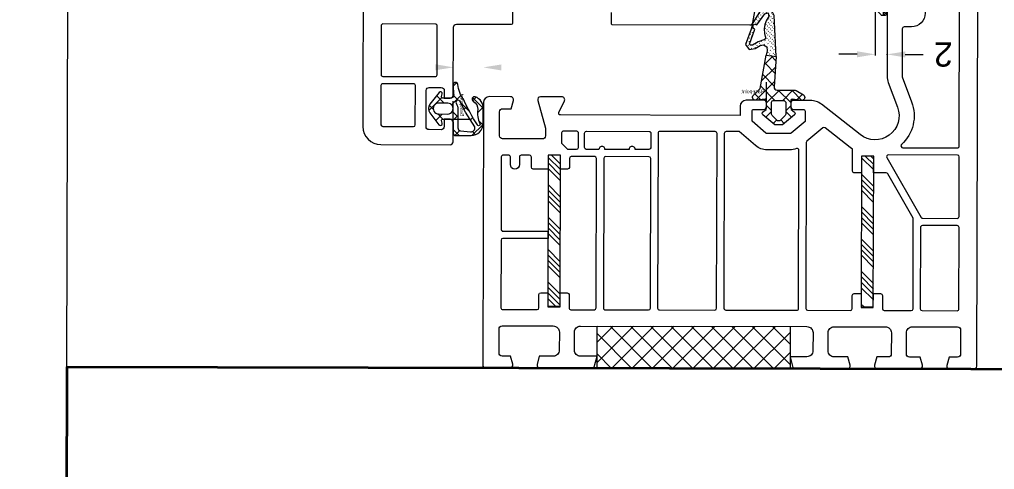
# Model space of a CAD drawing. Header units: millimetres. Extents: x 2258 to 5600, y 711 to 2563.
# Drawn here: x 4285.96 to 4292.21, y 2384.99 to 2387.88 of the extents above; entities that cross this region are included whole.
import ezdxf

# ---------------------------------------------------------------- set-up
doc = ezdxf.new("R2010")
doc.units = ezdxf.units.MM
for name, color, linetype, lineweight in [('FP_A_DOOR_WIN', 140, 'Continuous', 18), ('PQI-A-IN-ELEV-PTRN', 249, 'Continuous', 0), ('PQI-A-WALL', 30, 'Continuous', 50), ('PQI-A-WIN', 140, 'Continuous', 13)]:
    doc.layers.add(name, color=color, linetype=linetype, lineweight=lineweight)
doc.styles.get("Standard").update_dxf_attribs({"font": 'arial.ttf'})
doc.dimstyles.new('ISO-25', dxfattribs={"dimtxt": 2.5, "dimasz": 2.5, "dimexe": 1.25, "dimexo": 0.625, "dimtad": 1, "dimtxsty": 'Standard', "dimcen": 2.5, "dimadec": 0, "dimazin": 0, "dimtfac": 1, "dimtmove": 0, "dimatfit": 3, "dimfxl": 1, "dimarcsym": 0})
doc.dimstyles.new('SCHUECO', dxfattribs={"dimtxt": 4, "dimasz": 3, "dimexe": 0.18, "dimexo": 0.0625, "dimgap": 2, "dimtad": 0, "dimdec": 0, "dimzin": 0, "dimdsep": 46, "dimtxsty": 'Standard', "dimcen": 0.09, "dimadec": 0, "dimazin": 0, "dimtfac": 1, "dimtdec": 0, "dimtofl": 0, "dimtmove": 0, "dimatfit": 3, "dimfxl": 1, "dimtolj": 1, "dimtzin": 0, "dimarcsym": 0})

# ---------------------------------------------------------------- blocks, each defined once
blk = doc.blocks.new('*X56')
at = {"color": 0}
for p, q in [((10.30352451880753, 18.73912722821214), (10.76437846124361, 19.19998117064821)), ((11.45845213388517, 17.19998117064824), (13.45845213388514, 19.19998117064821)), ((12.35647813388513, 17.19998117064824), (14.3564781338851, 19.19998117064821)), ((13.2545041338852, 17.19998117064824), (15.25450413388518, 19.19998117064821)), ((14.15253213388516, 17.19998117064824), (16.15253213388513, 19.19998117064821)), ((16.84660580652664, 17.19998117064821), (18.84660580652661, 19.19998117064818)), ((17.74463180652659, 17.19998117064821), (19.74463180652657, 19.19998117064818)), ((18.64265780652667, 17.19998117064821), (20.64265780652664, 19.19998117064818)), ((19.54068580652662, 17.19998117064821), (21.5406858065266, 19.19998117064818)), ((22.23475947916816, 17.19998117064824), (24.23475947916813, 19.19998117064821)), ((23.13278547916812, 17.19998117064824), (25.13278547916809, 19.19998117064821)), ((24.03081147916819, 17.19998117064824), (26.03081147916816, 19.19998117064821)), ((24.92883947916815, 17.19998117064824), (26.92883947916812, 19.19998117064821)), ((27.62291315180963, 17.19998117064824), (29.6229131518096, 19.19998117064824)), ((28.52093915180957, 17.19998117064824), (30.52093915180956, 19.19998117064824)), ((29.41896515180967, 17.19998117064824), (31.41896515180963, 19.19998117064824)), ((30.31699315180961, 17.19998117064824), (32.31699315180958, 19.19998117064824)), ((33.01106682445115, 17.19998117064824), (35.01106682445112, 19.19998117064821)), ((33.90909282445111, 17.19998117064824), (35.30352356513325, 18.59441191133038)), ((34.80711882445118, 17.19998117064824), (35.30352356513322, 17.69638591133028))]:
    blk.add_line(p, q, dxfattribs=at)
blk = doc.blocks.new('*X57')
at = {"color": 0}
for p, q in [((10.30352451880756, 69.92659028198557), (11.57693448095653, 71.20000024413456)), ((10.47496048095652, 69.20000024413457), (12.4749604809565, 71.20000024413456)), ((11.3729864809566, 69.20000024413457), (13.37298648095657, 71.20000024413456)), ((12.27101448095655, 69.20000024413457), (14.27101448095652, 71.20000024413456)), ((14.96508815359803, 69.20000024413456), (16.96508815359806, 71.20000024413459)), ((15.86311415359799, 69.20000024413456), (17.86311415359799, 71.20000024413456)), ((16.76114015359806, 69.20000024413456), (18.76114015359809, 71.20000024413459)), ((17.65916815359801, 69.20000024413456), (19.65916815359804, 71.20000024413459)), ((20.35324182623956, 69.20000024413457), (22.35324182623953, 71.20000024413456)), ((21.25126782623951, 69.20000024413457), (23.25126782623948, 71.20000024413456)), ((22.14929382623959, 69.20000024413457), (24.14929382623956, 71.20000024413456)), ((23.04732182623953, 69.20000024413457), (25.04732182623951, 71.20000024413456)), ((25.74139549888105, 69.20000024413456), (27.74139549888105, 71.20000024413459)), ((26.63942149888101, 69.20000024413456), (28.63942149888098, 71.20000024413456)), ((27.53744749888108, 69.20000024413456), (29.53744749888108, 71.20000024413459)), ((28.43547549888103, 69.20000024413456), (30.43547549888103, 71.20000024413459)), ((31.12954917152254, 69.20000024413457), (33.12954917152252, 71.20000024413456)), ((32.0275751715225, 69.20000024413457), (34.02757517152247, 71.20000024413456)), ((32.92560117152258, 69.20000024413457), (34.92560117152255, 71.20000024413456)), ((33.82362917152253, 69.20000024413457), (35.30352356513325, 70.67989463774529))]:
    blk.add_line(p, q, dxfattribs=at)
blk = doc.blocks.new('*X58')
at = {"color": 0}
for p, q in [((0.0005383051320713, 57.24967107694791), (5.750851450590445, 62.99998422240628)), ((0.0005383051320713, 60.61726712234884), (2.383255405189508, 62.99998422240625)), ((7.000546003182531, 56.98377885943518), (0.9843406402114354, 62.99998422240628)), ((7.000546003182531, 60.3513749048361), (4.351936685612361, 62.99998422240625)), ((0.0005383051320713, 53.88207503154697), (7.000546003182535, 60.88208272959744)), ((7.000546003182535, 53.61618281403425), (0.0005383051320642, 60.61619051208471)), ((0.0005383051320642, 50.51447898614604), (7.000546003182535, 57.51448668419651)), ((7.000546003182527, 50.2485867686333), (0.0005383051320642, 57.24859446668379)), ((0.0005383051320678, 47.14688294074512), (7.000546003182535, 54.14689063879557)), ((7.000546003182531, 46.88099072323239), (0.0005383051320678, 53.88099842128285)), ((0.0005383051320713, 43.77928689534417), (7.000546003182538, 50.77929459339465)), ((7.000546003182531, 43.51339467783145), (0.0005383051320642, 50.51340237588192)), ((0.0005383051320713, 40.41169084994325), (7.000546003182531, 47.41169854799371)), ((7.000546003182531, 40.14579863243053), (0.0005383051320607, 47.14580633048097)), ((0.0005383051320678, 37.04409480454231), (7.000546003182535, 44.04410250259277)), ((7.000546003182531, 36.77820258702958), (0.0005383051320642, 43.77821028508004)), ((0.0005383051320713, 33.67649875914138), (7.000546003182535, 40.67650645719186)), ((7.000546003182532, 33.41060654162865), (0.0005383051320642, 40.41061423967912)), ((0.6916198137976703, 30.99998422240605), (7.000546003182535, 37.30891041179093)), ((6.043572277004196, 30.99998422240605), (0.0005383051320642, 37.04301819427819)), ((2.675976231603264, 30.99998422240605), (0.0005383051320642, 33.67542214887726)), ((4.059215859198601, 30.99998422240605), (7.000546003182535, 33.94131436638999))]:
    blk.add_line(p, q, dxfattribs=at)
blk = doc.blocks.new('BASEPOINT')
for p, q in [((0.0001424139276124947, -6.579969547004794e-08), (0.0001424139276124947, 2.998156919277449)), ((-7.890404418731123e-08, 0.0005381883725030789), (2.956911949821283, 0.0005381883725030789))]:
    blk.add_line(p, q)
blk.add_text('Basepoint', height=0.6).set_placement((0.4501424139276011, 1.169999934200292))
blk = doc.blocks.new('PRJ_INSERT_105_59361299829', base_point=(370.0591615602781, 296.904111493457))
h = blk.add_hatch()
h.set_pattern_fill('ACAD_ISO07W100', color=256, scale=0.1, angle=45, style=0)
h.set_pattern_definition([(45.00000000000001, (96.33290821566521, -202.4814861769743), (0.3535533905932738, -0.3535533905932737), [0.05, -0.3])])
h.paths.add_polyline_path([(370.2626288746902, 307.2572055504933), (370.3826278046902, 306.9672046304934), (371.4626296346902, 306.5772052504933), (372.4226287246902, 306.0372043304934), (372.7726271946902, 306.0272021904933), (372.9026282646902, 306.2272067704934), (372.0326293346902, 308.7072025004933), (372.2526267346902, 308.8172031104933), (372.3726294846903, 309.1872058604933), (372.2526267346902, 309.3972049404933), (372.0326293346902, 309.5072055504933), (371.7226279546902, 309.4172092104934), (370.4026282646902, 311.2372012804934), (369.8526290246903, 311.4372058604934), (369.7226279546902, 310.8272052504934), (370.1226294846903, 310.1872058604934), (370.3826278046902, 309.4872012804933), (370.4926284146902, 308.7372012804933), (370.4526275046902, 307.9872012804933)], flags=16)
h.paths.add_polyline_path([(370.5926268946902, 306.0872073804933), (370.0526297946902, 305.7572055504933), (369.9726279546902, 305.1272006704933), (370.1626265846902, 304.3872028004934), (368.4726279546902, 304.1872058604933), (368.8226264346902, 310.9472079904934), (369.1726287246902, 311.6572070804933), (370.6226294846903, 312.8972049404934), (370.8026297946902, 312.9672046304934), (371.0326293346902, 312.8872028004933), (371.1226294846903, 312.6472049404934), (370.9926284146902, 312.2372012804934), (371.1126273446902, 311.7972064704933), (372.3826278046902, 309.7572055504933), (372.6426299446903, 308.6872058604933), (373.5926268946902, 306.1372028004934), (372.9926284146902, 305.3472018904934), (372.0026267346902, 305.4772067704934), (371.1226294846903, 305.9672046304934)])
h = blk.add_hatch()
h.set_pattern_fill('ANSI37', color=256, scale=0.5, style=0)
h.set_pattern_definition([(45.00000000000001, (96.33290821566521, -202.4814861769743), (1.122532015133644, -1.122532015133644), []), (315, (96.33290821566521, -202.4814861769743), (-1.122532015133644, -1.122532015133644), [])])
edge = h.paths.add_edge_path()
edge.add_arc((364.2139190631738, 297.402952210202), 0.4999999999999765, 120.8947328406612, 276.9882955879087)
edge.add_line((364.2747523546797, 296.9066666969694), (365.8291620202781, 297.0972018904934))
edge.add_line((365.8291620202781, 297.0972018904934), (366.0591615602781, 296.9372058604933))
edge.add_line((366.0591615602781, 296.9372058604933), (366.0591615602781, 295.5872073804933))
edge.add_line((366.0591615602781, 295.5872073804933), (365.9691614102782, 295.3772044804933))
edge.add_line((365.9691614102782, 295.3772044804933), (365.3991617102781, 294.9572025004933))
edge.add_line((365.3991617102781, 294.9572025004933), (365.3091615602781, 294.7272067704934))
edge.add_line((365.3091615602781, 294.7272067704934), (365.3691610302782, 294.5572047904934))
edge.add_line((365.3691610302782, 294.5572047904934), (365.4191621702781, 294.5072055504933))
edge.add_line((365.4191621702781, 294.5072055504933), (367.4191621702781, 292.8372073804933))
edge.add_line((367.4191621702781, 292.8372073804933), (368.6991609502782, 292.8372073804933))
edge.add_line((368.6991609502782, 292.8372073804933), (370.6991609502782, 294.5072055504933))
edge.add_line((370.6991609502782, 294.5072055504933), (370.8091615602781, 294.7272067704934))
edge.add_line((370.8091615602781, 294.7272067704934), (370.7191614102782, 294.9572025004933))
edge.add_line((370.7191614102782, 294.9572025004933), (370.1491617102781, 295.3772044804933))
edge.add_line((370.1491617102781, 295.3772044804933), (370.0591615602781, 295.5872073804933))
edge.add_line((370.0591615602781, 295.5872073804933), (370.0591615602781, 296.9372058604933))
edge.add_line((370.0591615602781, 296.9372058604933), (370.2891611002781, 297.0972018904934))
edge.add_line((370.2891611002781, 297.0972018904934), (371.8341112121234, 296.9078259892771))
edge.add_arc((371.894944577482, 297.404111493457), 0.5000000000000268, 263.0116958858569, 406.2845243053848)
edge.add_line((372.2404834077912, 297.7655017489269), (371.1091608002781, 298.8472018904934))
edge.add_line((371.1091608002781, 298.8472018904934), (370.1626265846902, 304.3872028004934))
edge.add_line((370.1626265846902, 304.3872028004934), (368.4726279546902, 304.1872058604933))
edge.add_line((368.4726279546902, 304.1872058604933), (368.8197329087203, 299.1406875398265))
edge.add_arc((368.3216274998939, 299.0972018904934), 0.4999999999999836, 270, 364.9893918508951, ccw=False)
edge.add_line((368.3216274998939, 298.5972018904934), (365.3291620202781, 298.5972018904934))
edge.add_line((365.3291620202781, 298.5972018904934), (365.1691621702781, 298.5572086004934))
edge.add_line((365.1691621702781, 298.5572086004934), (363.957187878871, 297.8320082659878))
h.paths.add_polyline_path([(369.2591623202782, 296.5972018904934), (369.1491617102781, 296.8372073804933), (368.9591630902781, 296.8972049404933), (367.1591600302781, 296.8972049404933), (366.8591608002781, 296.5972018904934), (366.8591608002781, 294.6072040204933), (366.9691614102782, 294.3772044804933), (367.8691629302782, 293.4972034104933), (368.2491601902781, 293.4972034104933), (369.1491617102781, 294.3772044804933), (369.2591623202782, 294.6072040204933)], flags=16)
for points in [[(370.5926268946902, 306.0872073804933), (370.0526297946902, 305.7572055504933), (369.9726279546902, 305.1272006704933), (370.1626265846902, 304.3872028004934), (368.4726279546902, 304.1872058604933), (368.8226264346902, 310.9472079904934), (369.1726287246902, 311.6572070804933), (370.6226294846903, 312.8972049404934), (370.8026297946902, 312.9672046304934), (371.0326293346902, 312.8872028004933), (371.1226294846903, 312.6472049404934), (370.9926284146902, 312.2372012804934), (371.1126273446902, 311.7972064704933), (372.3826278046902, 309.7572055504933), (372.6426299446903, 308.6872058604933), (373.5926268946902, 306.1372028004934), (372.9926284146902, 305.3472018904934), (372.0026267346902, 305.4772067704934), (371.1226294846903, 305.9672046304934)], [(370.2626288746902, 307.2572055504933), (370.3826278046902, 306.9672046304934), (371.4626296346902, 306.5772052504933), (372.4226287246902, 306.0372043304934), (372.7726271946902, 306.0272021904933), (372.9026282646902, 306.2272067704934), (372.0326293346902, 308.7072025004933), (372.2526267346902, 308.8172031104933), (372.3726294846903, 309.1872058604933), (372.2526267346902, 309.3972049404933), (372.0326293346902, 309.5072055504933), (371.7226279546902, 309.4172092104934), (370.4026282646902, 311.2372012804934), (369.8526290246903, 311.4372058604934), (369.7226279546902, 310.8272052504934), (370.1226294846903, 310.1872058604934), (370.3826278046902, 309.4872012804933), (370.4926284146902, 308.7372012804933), (370.4526275046902, 307.9872012804933)], [(369.2591623202782, 296.5972018904934), (369.1491617102781, 296.8372073804933), (368.9591630902781, 296.8972049404933), (367.1591600302781, 296.8972049404933), (366.8591608002781, 296.5972018904934), (366.8591608002781, 294.6072040204933), (366.9691614102782, 294.3772044804933), (367.8691629302782, 293.4972034104933), (368.2491601902781, 293.4972034104933), (369.1491617102781, 294.3772044804933), (369.2591623202782, 294.6072040204933)]]:
    blk.add_lwpolyline(points, close=True)
blk.add_lwpolyline([(363.957187878871, 297.8320082659878, 0.8104602076721642), (364.2747523546797, 296.9066666969694), (365.8291620202781, 297.0972018904934), (366.0591615602781, 296.9372058604933), (366.0591615602781, 295.5872073804933), (365.9691614102782, 295.3772044804933), (365.3991617102781, 294.9572025004933), (365.3091615602781, 294.7272067704934), (365.3691610302782, 294.5572047904934), (365.4191621702781, 294.5072055504933), (367.4191621702781, 292.8372073804933), (368.6991609502782, 292.8372073804933), (370.6991609502782, 294.5072055504933), (370.8091615602781, 294.7272067704934), (370.7191614102782, 294.9572025004933), (370.1491617102781, 295.3772044804933), (370.0591615602781, 295.5872073804933), (370.0591615602781, 296.9372058604933), (370.2891611002781, 297.0972018904934), (371.8341112121234, 296.9078259892771, 0.7217059250208615), (372.2404834077912, 297.7655017489269), (371.1091608002781, 298.8472018904934), (370.1626265846902, 304.3872028004934), (368.4726279546902, 304.1872058604933), (368.8197329087203, 299.1406875398265, -0.4399552836846325), (368.3216274998939, 298.5972018904934), (365.3291620202781, 298.5972018904934), (365.1691621702781, 298.5572086004934)], format="xyb", close=True)
blk.add_blockref('BASEPOINT', (370.0591615602781, 296.904111493457))
blk = doc.blocks.new('244234EZ')
h = blk.add_hatch()
h.set_pattern_fill('NETZ', color=256, angle=45, style=0)
h.set_pattern_definition([(45, (0.01020141601271446, -1.498066991095954), (-0.7071067811865475, 0.7071067811865476), []), (135, (0.01020141601271446, -1.498066991095954), (-0.7071067811865476, -0.7071067811865475), [])])
h.paths.add_polyline_path([(4.008078502913222, 0.7015572627653923, -0.04835307895780901), (4.303823118820566, 3.532424224166834, 0.3319211071679742), (3.845955810543963, 4.662804514641349, 0.1614346972429617), (2.779686889645509, 5.001498133415765), (-0.6049478013112477, 5.001498133415764, 0.8315432364911673), (-0.8560341563469525, 3.648078988526671), (0.43162628173537, 3.153275400871819, -1.190626430510797), (0.5034884964394981, 2.88506940612011), (-0.4655004301875263, 2.625441762988365, 0.1296938749465605), (-0.5983473197203235, 2.549425338780542), (-1.20320037842088, 1.95383349108178, -0.6014879446624487), (-2.236571083833349, 1.864532395719669, 0.254498919795523), (-2.488499425651867, 2.001640413975412), (-3.957449179689695, 2.001624018348985, 0.1989094666118807), (-4.169577865607145, 1.913756052723637), (-4.994269180354968, 1.089064737975818, 0.1989123673796596), (-5.082137145999006, 0.8769327036198491), (-5.082137145999006, 0.7015447420383105)])
h.paths.add_polyline_path([(-0.1904933190871827, 1.719282615234464, -0.9176289392039193), (-0.19180589099426, 1.958971851091358), (1.570990037036942, 2.431272729874328, 0.7332383087249621), (1.612600442385188, 3.38408464420482), (-0.3194380188017371, 4.087288767571037, -1), (-0.2680883789091605, 4.378243357414789), (2.713463470503889, 4.377261227260397, -0.1340649279655961), (2.967535276667598, 4.307800217017941), (3.436031043195062, 4.031149930478546, -0.3557455022548623), (3.622162780758802, 3.527220637077858), (3.116654357907226, 2.175391108269227, -0.3353238355422854), (2.094986877438471, 1.535178095573969)], flags=16)
h = blk.add_hatch()
h.set_pattern_fill('NETZ', color=256, scale=2, angle=45, style=0)
h.set_pattern_definition([(45, (0.01020141601271446, -1.498066991095954), (-1.414213562373095, 1.414213562373095), []), (135, (0.01020141601271446, -1.498066991095954), (-1.414213562373095, -1.414213562373095), [])])
h.paths.add_polyline_path([(-5.082137145999006, 0.7015447420383105), (-5.082137145999004, 0.3112281275693158, 0.414213562373093), (-4.782330741885235, 0.01142172345554715), (-4.522599543124663, 0.01142172345554759), (-4.093796888527556, 0.2589747010733834, -0.1656801520669596), (-3.90396698270975, 0.296506003881801), (-3.740147452957411, 0.2745578532527244, -0.3757213696858283), (-3.479984788897567, -0.02278536033250367), (-3.479984788897565, -1.479957190332012, -0.2775501483931132), (-3.586238477402083, -1.65662532294509), (-4.07801553195808, -1.917579487461596, 0.5282092505925277), (-4.132923528191617, -2.410109730864405), (-2.393213548663183, -3.887433140998303, 0.3639584187452207), (-1.107596206292547, -3.887404740529248), (0.6502478399991928, -2.41239478329808, 0.5319777725554488), (0.5980307430605157, -1.917579487461598), (0.1062536885045181, -1.656625322945092, -0.2775501483931129), (-2.498001805406602e-16, -1.479957190332014), (-2.220446049250313e-16, 2.220446049250313e-16, -0.4537526242641983), (0.3398076201840398, 0.2973471933200025), (0.6100213742227064, 0.2611720864721001), (1.042437829558313, 0.01149901148442223), (3.710274358402263, 0.01134541035774284, 0.4227629273518383), (4.010165112804111, 0.3200571767091462, -0.006466251622778426), (4.008078502913222, 0.7015572627653923)])
h.paths.add_polyline_path([(-0.6398458862333795, -0.1163721789262142), (-0.6398458862333791, -2.328241489778694, -0.2217106168363308), (-0.7470235825400097, -2.558066551942032), (-1.418484304433663, -3.121419399609839, -0.3639357920318566), (-2.061189157707833, -3.121419399423907), (-2.732619361801749, -2.558092156067455, -0.2217106168363313), (-2.839797058108379, -2.328267093904119), (-2.839797058108379, -0.1161427283123513, -0.4142135610069876), (-2.539780287082981, 0.1838740413137141), (-0.9400615657120271, 0.1838740413137134, -0.4144359924756376)], flags=16)
blk.add_line((4.008078502913222, 0.7015572627653923), (-5.082137145999006, 0.7015447420383105))
for points in [[(0.5980307430605163, -1.917579487461598), (0.106253688504518, -1.656625322945092, -0.2775501483931128), (-2.532696274926138e-16, -1.479957190332014), (-2.237793284010081e-16, 0, -0.4537526242641983), (0.3398076201840396, 0.2973471933200025), (0.6100213742227064, 0.2611720864720999), (1.042437829558313, 0.01149901148442201), (3.710274358402264, 0.01134541035774284, 0.4227629273518251), (4.010165112804111, 0.320057176709134, -0.05483647592727152), (4.303823118820558, 3.532424224166802, 0.3319211071679828), (3.845955810543964, 4.662804514641348, 0.1614346972429613), (2.779686889645514, 5.001498133415765), (-0.6049490356474414, 5.001498133415764, 0.8315411525140167), (-0.8560362243681455, 3.648079783196039), (0.4316262817353702, 3.153275400871819, -1.190626430510805), (0.503488496439497, 2.88506940612011), (-0.4655004301875271, 2.625441762988365, 0.1296938749465612), (-0.5983473197203246, 2.549425338780541), (-1.20320037842088, 1.95383349108178, -0.6014879446624485), (-2.236571083833349, 1.864532395719669, 0.2544989197955225), (-2.488499425651866, 2.001640413975412), (-3.957449179689696, 2.001624018348985, 0.198909466611881), (-4.169577865607146, 1.913756052723636), (-4.99426918035497, 1.089064737975816, 0.1989123673796582), (-5.082137145999006, 0.8769327036198482), (-5.082137145999004, 0.3112281275693167, 0.4142135623730955), (-4.782330741885233, 0.01142172345554715), (-4.522599543124662, 0.01142172345554737), (-4.093796888527556, 0.2589747010733832, -0.1656801520669623), (-3.903966982709747, 0.2965060038818006), (-3.740147452957409, 0.2745578532527242, -0.375721369685827), (-3.479984788897567, -0.02278536033250411), (-3.479984788897565, -1.479957190332013, -0.2775501483931143), (-3.586238477402084, -1.65662532294509), (-4.078015531958083, -1.917579487461597, 0.5319777725554453), (-4.130232628896758, -2.412394783298078), (-2.393213548663189, -3.887433140998297, 0.363945910752088), (-1.107630052569438, -3.887433140998297), (0.6502478399991929, -2.41239478329808, 0.5319777725554476)], [(-0.2680883789091604, 4.378243357414789, 0.9999999999999986), (-0.3194380188017389, 4.087288767571038), (1.612600442385188, 3.38408464420482, -0.7332383087249624), (1.570990037036942, 2.431272729874328), (-0.191805890994261, 1.958971851091358, 0.9176289392038998), (-0.1904933190871827, 1.719282615234464), (2.094986877438495, 1.535178095573968, 0.3353238355422945), (3.116654357907246, 2.17539110826928), (3.622162780758808, 3.527220637077873, 0.3557455022548545), (3.436031043195058, 4.031149930478548), (2.96753527666759, 4.307800217017945, 0.1340649279655952), (2.713463470503881, 4.377261227260397)], [(-2.73261936180175, -2.558092156067455), (-2.061202087405254, -3.121408551459724, 0.3639549067525167), (-1.41847137451463, -3.121408551459724), (-0.7470235825400102, -2.558066551942032, 0.2217106168363309), (-0.6398458862333791, -2.328241489778695), (-0.6398458862333795, -0.1161137516550361, 0.4139911672486105), (-0.939864196780254, 0.1838740413137134), (-2.53980926513963, 0.1838740413137141, 0.4141569862246464), (-2.839797058108379, -0.1161137516550361), (-2.839797058108379, -2.328267093904119, 0.2217106168363308)]]:
    blk.add_lwpolyline(points, format="xyb", close=True)
blk.add_blockref('BASEPOINT', (8.881784197001252e-15, -8.881784197001252e-16))
blk = doc.blocks.new('*D8')
at = {"transparency": 16777216}
for p, q in [((-11.58361628611124, 5.001624018348987), (-11.58361628611124, 8.001624018348986)), ((-4.019949179689696, 2.001624018348985), (-11.76361628611124, 2.001624018348987)), ((-4.844830741885233, 0.01142172345554717), (-11.76361628611124, 0.01142172345554913)), ((-11.58361628611124, -2.988578276544451), (-11.58361628611124, -5.98857827654445))]:
    blk.add_line(p, q, dxfattribs=at)
for p in [(-3.957449179689696, 2.001624018348985), (-11.58361628611124, 0.01142172345554908), (-4.782330741885233, 0.01142172345554715)]:
    blk.add_point(p, dxfattribs=at)
for points in [[(-12.08361628611124, 5.001624018348987), (-11.08361628611124, 5.001624018348987), (-11.58361628611124, 2.001624018348987)], [(-12.08361628611124, -2.988578276544451), (-11.08361628611124, -2.988578276544451), (-11.58361628611124, 0.01142172345554908)]]:
    blk.add_solid(points, dxfattribs=at)
at = {"transparency": 16777216, "insert": (-11.58361628611124, -9.321911609877786), "char_height": 4, "attachment_point": 5, "rotation": 90}
blk.add_mtext('\\A1;2', dxfattribs=at)
blk = doc.blocks.new('*D9')
at = {"transparency": 16777216}
for p, q in [((12.66941239682228, 8.001498133415762), (12.66941239682228, 11.00149813341576)), ((2.842186889645469, 5.001498133415764), (12.84941239682228, 5.001498133415762)), ((3.772774358402264, 0.01134541035774282), (12.84941239682228, 0.01134541035774025)), ((12.66941239682228, -2.988654589642259), (12.66941239682228, -5.988654589642259))]:
    blk.add_line(p, q, dxfattribs=at)
for p in [(2.779686889645469, 5.001498133415764), (3.710274358402264, 0.01134541035774284), (12.66941239682228, 0.0113454103577403)]:
    blk.add_point(p, dxfattribs=at)
for points in [[(12.16941239682228, 8.001498133415762), (13.16941239682228, 8.001498133415762), (12.66941239682228, 5.001498133415762)], [(12.16941239682228, -2.988654589642259), (13.16941239682228, -2.98865458964226), (12.66941239682228, 0.0113454103577403)]]:
    blk.add_solid(points, dxfattribs=at)
at = {"transparency": 16777216, "insert": (12.66941239682228, -9.32198792297559), "char_height": 4, "attachment_point": 5, "rotation": 90}
blk.add_mtext('\\A1;5', dxfattribs=at)
blk = doc.blocks.new('*D11')
at = {"transparency": 16777216}
for p, q in [((101.6754354539699, 53.10518413807917), (101.6754354539699, 56.10518413807917)), ((95.17517284629906, 50.10518413807917), (101.8554354539699, 50.10518413807917)), ((99.8524201691362, 45.1374787787651), (101.8554354539699, 45.1374787787651)), ((101.6754354539699, 42.1374787787651), (101.6754354539699, 39.1374787787651))]:
    blk.add_line(p, q, dxfattribs=at)
for p in [(95.11267284629906, 50.10518413807917), (101.6754354539699, 50.10518413807917), (99.7899201691362, 45.1374787787651)]:
    blk.add_point(p, dxfattribs=at)
for points in [[(101.1754354539699, 53.10518413807917), (102.1754354539699, 53.10518413807917), (101.6754354539699, 50.10518413807917)], [(101.1754354539699, 42.1374787787651), (102.1754354539699, 42.1374787787651), (101.6754354539699, 45.1374787787651)]]:
    blk.add_solid(points, dxfattribs=at)
at = {"transparency": 16777216, "insert": (101.6754354539699, 58.77185080474585), "char_height": 2, "attachment_point": 5, "rotation": 90}
blk.add_mtext('\\A1;5', dxfattribs=at)
blk = doc.blocks.new('*D214')
at = {"color": 0, "lineweight": -2, "transparency": 16777216}
for p, q in [((4293.504847200737, 2443.895008481157), (4278.59693822076, 2443.930828670703)), ((4279.626452819763, 2352.166097015023), (4279.840927719392, 2441.427832440724)), ((4293.278358514938, 2349.633287488583), (4278.37044953496, 2349.669107678129))]:
    blk.add_line(p, q, dxfattribs=at)
at = {"color": 0, "transparency": 16777216}
for points in [[(4279.424262255486, 2441.428833589571), (4280.257593183299, 2441.426831291876), (4279.846934612478, 2443.92782522416)], [(4279.209787355857, 2352.167098163871), (4280.04311828367, 2352.165095866176), (4279.620445926678, 2349.666104231587)]]:
    blk.add_solid(points, dxfattribs=at)
at = {"layer": 'Defpoints', "color": 0, "transparency": 16777216}
for p in [(4279.846934612478, 2443.92782522416), (4294.129845396596, 2443.893506757885), (4293.903356710797, 2349.631785765312)]:
    blk.add_point(p, dxfattribs=at)
at = {"color": 0, "transparency": 16777216, "insert": (4277.606308961708, 2396.802076323457), "char_height": 2.5, "attachment_point": 5, "rotation": 89.86233201882764}
blk.add_mtext('94,26', dxfattribs=at)
blk = doc.blocks.new('PRJ_INSERT_104_59361299833', base_point=(8.881784197001252e-15, -8.881784197001252e-16))
blk.add_blockref('244234EZ', (0, 0))
for base, p1, p2, picture, middle in [((12.66941239682228, 0.0113454103577403), (2.779686889645469, 5.001498133415764), (3.710274358402264, 0.01134541035774284), '*D9', (12.66941239682228, -9.32198792297559)), ((-11.58361628611124, 0.01142172345554908), (-3.957449179689696, 2.001624018348985), (-4.782330741885233, 0.01142172345554715), '*D8', (-11.58361628611124, -9.321911609877786))]:
    dim = blk.add_linear_dim(base=base, p1=p1, p2=p2, angle=90, dimstyle='SCHUECO')
    dim.commit()
    dim.dimension.update_dxf_attribs({"geometry": picture, "text_midpoint": middle})
blk = doc.blocks.new('PRJ_INSERT_103_59361299855', base_point=(93.09175947517126, 45.13613779578571))
h = blk.add_hatch()
h.set_pattern_fill('NETZ', color=256, scale=2, angle=45, style=0)
h.set_pattern_definition([(135, (93.08175947517125, 43.61418591525233), (1.414213562373095, 1.414213562373095), []), (45.00000000000001, (93.08175947517125, 43.61418591525233), (1.414213562373095, -1.414213562373095), [])])
edge = h.paths.add_edge_path()
edge.add_arc((96.77175947517125, 43.38587658549508), 0.2000000000000028, 180.000000000002, 285.0000019295155)
edge.add_line((96.82352329069754, 43.19269142198048), (97.25386843934203, 43.30800207255939))
edge.add_arc((97.3315133211453, 43.01822739111446), 0.2999968227777602, -52.16785566725042, 104.9999981410138, ccw=False)
edge.add_line((97.51551644842996, 42.78128659085793), (95.57004920008067, 41.27047850614416))
edge.add_arc((94.8317734016949, 42.22115599779926), 1.203677219034148, 232.2325292912112, 307.83214861302235, ccw=False)
edge.add_line((94.09457123851244, 41.26964571502724), (92.14783110374047, 42.77792282673801))
edge.add_arc((92.33156664494926, 43.01507115096121), 0.2999967946248068, 75.00000260703348, 232.23252942474682, ccw=False)
edge.add_line((92.40921151568274, 43.30484580622618), (92.83999565964504, 43.18941752719068))
edge.add_arc((92.89175947517126, 43.38260269070529), 0.1999999999999995, 254.9999980705052, 360)
edge.add_line((93.09175947517126, 43.38260269070529), (93.09175947517126, 44.6374787787651))
edge.add_arc((92.59175947517126, 44.6374787787651), 0.5, 0, 90)
edge.add_line((92.59175947517126, 45.1374787787651), (90.67509230374839, 45.1374787787651))
edge.add_arc((90.67509230374839, 45.43747877876511), 0.3000000000000114, 180.0626935586477, 270, ccw=False)
edge.add_line((90.37509248334236, 45.43715051612516), (90.37216594885064, 48.11171568158161))
edge.add_arc((92.37232010137694, 48.11354436159928), 2.000154988479351, 90.0092238829954, 180.052383771404, ccw=False)
edge.add_line((92.371998102171, 50.11369932415977), (94.84659984777645, 50.11369932415976))
edge.add_arc((94.91607997703656, 48.12350345785251), 1.991408314391722, 19.766012035192716, 91.99945247194978, ccw=False)
edge.add_arc((96.412993297906, 48.66376018914963), 0.3999929910101586, -149.67688034763017, 19.45089272254171, ccw=False)
edge.add_arc((94.77315991892199, 47.70487118152124), 1.499617930004429, 30.31520107230063, 93.42947711197583)
edge.add_arc((94.16370361469352, 53.69197274753278), 4.52015027590489, 246.4823667588764, 276.6027570776597, ccw=False)
edge.add_arc((92.22934864755675, 49.3552233094328), 0.2322944478963791, 55.76875376987268, 243.1668750414375)
edge.add_arc((108.3973901569434, 74.12764261078864), 29.81262625583647, 236.9179750980363, 246.0519946565889)
edge.add_arc((99.17480532190129, 50.54491495581262), 4.659091605521037, 231.8412851438167, 265.7986037213013)
edge.add_arc((98.8055596810595, 45.51842312865142), 0.3809443498863254, -90, 85.7986037213019, ccw=False)
edge.add_line((98.8055596810595, 45.13747877876509), (98.03945080570902, 45.13747877876509))
edge.add_arc((98.96297117533568, 63.75907186026259), 18.64447957884561, 264.33071728625805, 267.16079599675686, ccw=False)
edge.add_arc((97.07175947517125, 44.70823417133148), 0.5000000000000088, 84.33071728625671, 179.9999999999992)
edge.add_line((96.57175947517125, 44.70823417133149), (96.57175947517125, 43.38587658549507))
edge = h.paths.add_edge_path(flags=16)
edge.add_arc((94.83175947517125, 44.21543459327921), 0.8999999999999773, 0, 180, ccw=False)
edge.add_line((95.73175947517123, 44.21543459327921), (95.73175947517123, 42.71689257772726))
edge.add_arc((94.83175947517125, 42.71689257772726), 0.8999999999999773, -180, 0, ccw=False)
edge.add_line((93.93175947517128, 42.71689257772726), (93.93175947517128, 44.21543459327921))
edge = h.paths.add_edge_path(flags=16)
edge.add_line((94.2201044864483, 47.19826353314413), (96.05439403722954, 46.22859800580039))
edge.add_arc((95.90162032305382, 45.91370628057193), 0.3499951519098565, -121.77616109016992, 64.11906923552851, ccw=False)
edge.add_arc((94.66328266683387, 43.91303443117008), 2.002911161762198, 58.24765455453224, 89.9760473404002)
edge.add_line((94.66411998937798, 45.91594541790977), (91.65344415577628, 45.91591661471215))
edge.add_arc((91.653439372266, 46.41591661468926), 0.4999999999999954, 186.2818715188933, 270.00054814990034, ccw=False)
edge.add_line((91.15644155935468, 46.36120670734741), (90.9764292545147, 47.99648130658164))
edge.add_arc((91.65849702869959, 48.06605929631473), 0.6856074279329417, 78.55761637273463, 185.8246158643593, ccw=False)
edge.add_line((91.79450949353532, 48.73804006586558), (94.2201044864483, 47.19826353314413))
for points in [[(96.57175947517125, 43.38587658549507, 0.4931454364978535), (96.82352329069754, 43.19269142198048), (97.25386843934203, 43.30800207255939, -0.8182563119999993), (97.51551644842996, 42.78128659085793), (95.57004920008067, 41.27047850614416, -0.3423746699999996), (94.09457123851244, 41.26964571502724), (92.14783110374047, 42.77792282673801, -0.8187275480000128), (92.40921151568274, 43.30484580622618), (92.83999565964504, 43.18941752719068, 0.4931454364977577), (93.09175947517126, 43.38260269070529), (93.09175947517126, 44.6374787787651, 0.4142135623730951), (92.59175947517126, 45.1374787787651), (90.67509230374839, 45.1374787787651, -0.4138931122736059), (90.37509248334236, 45.43715051612516), (90.37216594885064, 48.11171568158161, -0.4144342108231597), (92.371998102171, 50.11369932415977), (94.84659984777645, 50.11369932415976, -0.326046179430916), (96.79015758703423, 48.79695738080039, -0.9093540687874182), (96.06772258947562, 48.46181333783163, 0.282567528062956), (94.68345287512017, 49.20180357220664, -0.1321869411913661), (92.36002225202456, 49.54727830056522, 1.066738308784841), (92.12449244264275, 49.14794116641387, 0.03987579388845044), (96.29622295568663, 46.88146055462859, 0.1492606141853157), (98.83346861699634, 45.89834376379143, -0.9639919681438134), (98.8055596810595, 45.13747877876509), (98.03945080570902, 45.13747877876509, -0.01234917559832588), (97.12115260942637, 45.20578850835254, 0.4435007188284667), (96.57175947517125, 44.70823417133149)], [(94.2201044864483, 47.19826353314413), (96.05439403722954, 46.22859800580039, -1.052815809151286), (95.71731212804985, 45.61617124798789, 0.1393325173808946), (94.66411998937798, 45.91594541790977), (91.65344415577628, 45.91591661471215, -0.3824563180869147), (91.15644155935468, 46.36120670734741), (90.9764292545147, 47.99648130658164, -0.5055033371080669), (91.79450949353532, 48.73804006586558)], [(93.93175947517128, 44.21543459327921, -0.9999999999999999), (95.73175947517123, 44.21543459327921), (95.73175947517123, 42.71689257772726, -0.9999999999999999), (93.93175947517128, 42.71689257772726)]]:
    blk.add_lwpolyline(points, format="xyb", close=True)
blk.add_blockref('BASEPOINT', (93.09175947517126, 45.13613779578571))
dim = blk.add_linear_dim(base=(101.6754354539699, 50.10518413807917), p1=(99.7899201691362, 45.1374787787651), p2=(95.11267284629906, 50.10518413807917), angle=90, dimstyle='SCHUECO')
dim.commit()
dim.dimension.update_dxf_attribs({"geometry": '*D11', "text_midpoint": (101.6754354539699, 58.77185080474585)})
blk = doc.blocks.new('W6')
at = {"layer": 'FP_A_DOOR_WIN', "ltscale": 1000}
for points in [[(-59.74999911501072, 136), (-48.55051917464152, 136, 0.0909918661098243), (-47.48537257168209, 136.1954563377658), (-43.4201651306139, 137.7393947067176, -0.7590235082492592), (-38.84790713502298, 131.5373692932189), (-43.86402657899453, 125.1170635542512, 0.1673432765406308), (-44.49999911501072, 123.2700729886565), (-44.4999991149889, 120.5000157775939, 0.4140987294296713), (-43.99999911498162, 120.0000157775939), (-43.49955424928339, 120.0000157775939, 0.4139528741333943), (-42.99999911499617, 120.4995709118812), (-42.9999991149889, 122.0997268351057, -0.4144419221043469), (-42.6997620879265, 122.4000096740638), (-41.01380068971048, 122.4000096740783), (-39.07019675137417, 120.083794169288, -0.1763314452657124), (-39.00000674440525, 119.8909539061133), (-39.00000674438343, 116.1090623902564, -0.1763314452657102), (-39.07019675135962, 115.9162221270963), (-41.0138006897032, 113.600006622306), (-42.69974932190962, 113.600006622306, -0.4144543774464679), (-42.9999991149889, 113.900302228998), (-42.99999911499617, 115.5003922413598, 0.413992969318863), (-43.4996226515068, 116.0000157775939), (-43.99999911500345, 116.0000157775794, 0.414058560064608), (-44.4999991149889, 115.5000157775794), (-44.49999911500345, 112.600006622306, 0.414090169728204), (-43.4999991149889, 111.600006622306), (-42.0000067443907, 111.600006622306), (-42.0000067443907, 81.79999975585088, -0.5569246676198715), (-42.4334707946764, 81.53133825682744), (-44.27734286499617, 82.44775061034306, 0.5565333513158325), (-44.99999911498162, 81.99999670409306), (-44.9999991149889, 78.49999670410762, 0.4967238353697922), (-44.36474520874617, 78.01859716796025), (-39.7999335022032, 79.29999975585088), (-38.5000067443907, 79.29999975585088, -0.4144311064166663), (-38.00000674439798, 78.79999975585088), (-38.0000067443907, 72.19997839354619, -0.4144356774355191), (-38.50000674438343, 71.69997839354619), (-42.49973711150233, 71.69997839354619, -0.4143670086506019), (-42.99999911499617, 72.20024039705459), (-42.99999911499617, 73.61570410156855), (-44.37048251343367, 73.98295263671025, 0.492997614384345), (-44.99999911499617, 73.49999670409306), (-44.99999911499617, 69.99999670409306, 0.4141126337407329), (-43.99999911499617, 68.99999999998545), (-0.4994781577624963, 68.99999999998545, 0.4139096780676014), (-7.275957614183426e-12, 69.49948145913368), (-1.455191522836685e-11, 73.50031000404852, 0.4929517129257544), (-0.6290979359982884, 73.9830321107147), (-2.000000068670488, 73.615704101554), (-2.000000068670488, 72.19997839356074, -0.4144356774355186), (-2.500000068670488, 71.69997839356074), (-6.499745694629382, 71.69997839354619, -0.414367008579155), (-7.000007698057743, 72.20024039698183), (-7.000007698072295, 80.69957225614053, -0.4143369659042498), (-5.999586301870295, 81.69999365233525), (-3.000000068663212, 81.69999365233525, -0.4143049578969909), (-2.000000068670488, 80.69999365233525), (-2.000000068670488, 78.38427404784306), (-0.6291110894526355, 78.01694956309802, 0.4929506967190845), (-1.455191522836685e-11, 78.49966651081922), (-2.182787284255028e-11, 87.46411184692988), (-2.000000068655936, 88.00001577757939), (-2.000000068670488, 85.19999365233525, -0.4143049578969411), (-3.000000068663212, 84.19999365233525), (-5.999586302612443, 84.1999936523207, -0.4143369654716943), (-7.000007698065019, 85.20041504778783), (-7.000007698050467, 122.79954146409, -0.4143533526990125), (-5.999530333763687, 123.8000188293372), (-3.000000068663212, 123.8000188293372, -0.4142885970736059), (-2.000000068677764, 122.8000188293518), (-2.000000068663212, 120.0000157775794), (-1.455191522836685e-11, 120.5359044494544), (-1.455191522836685e-11, 129.5003290775785, 0.4929517128660395), (-0.6290979359691846, 129.9830511842156), (-2.000000068677764, 129.6157231750549), (-2.000000068663212, 127.3000188293372, -0.4143120868180035), (-3.000000068670488, 126.3000188293518), (-5.99961076364707, 126.3000188293372, -0.4143298034918506), (-7.000007698050467, 127.30041576433), (-7.000007698065019, 135.799581221072, -0.4143369658318687), (-5.999586301724776, 136.8000026168884), (-2.500000068670488, 136.8000026168738, -0.4144742986754296), (-2.000000068670488, 136.3000026168738), (-2.000000068670488, 134.3843083801185), (-0.6291340237730765, 134.0169747788605, 0.4929654584300433), (-7.275957614183426e-12, 134.4996989421779), (-1.455191522836685e-11, 141.5003297580697, 0.4929506969181903), (-0.6291110894308076, 141.9830467061111), (-2.000000068670488, 141.615722221366), (-2.000000068677764, 139.8000026168884, -0.414434189985133), (-2.500000068670488, 139.3000026168738), (-5.99958630168112, 139.3000026168738, -0.4143369660113899), (-7.000007698065019, 140.3004240132577), (-7.000007698065019, 147.800003093711, -0.414098729429669), (-6.500007698065019, 148.300003093711), (-2.500000068670488, 148.3000030936964, -0.4144742986754274), (-2.000000068670488, 147.800003093711), (-2.000000068670488, 146.3842926444922), (-0.6291055828696699, 146.0169666842849, 0.4929566355553249), (-2.182787284255028e-11, 146.4996946583706), (-7.275957614183426e-12, 150.5004513960157, 0.4139490408238861), (-0.4995485828476376, 151), (-61.83032138063572, 150.9999999999854, 0.3394264675312374)], [(-95.99999282322096, 48.99999999998545), (-39.99999854525231, 48.99999999998545, 0.4141800440952208), (-36.99999854525959, 52.00000095365976), (-36.99999854526686, 63.50000095365976, 0.4141000780213171), (-37.49999854525231, 63.99999999998545), (-40.74999854524503, 63.99999999998545, 0.4142262546462484), (-41.24999854525959, 63.50000095365976), (-41.24999854525231, 62.50000095367432), (-39.99999854525959, 62.50000095365976, -0.4140987294296731), (-39.49999854526686, 62.00000095365976), (-39.49999854525959, 60.00023971396149, -0.4143533987650225), (-40.0002373060488, 59.50000095365976), (-45.99999854524503, 59.50000095365976, -0.4142005543965916), (-46.49999854525959, 60.00000095367432), (-46.49999854526686, 62.00000095365976, -0.4142249059344036), (-45.99999854525959, 62.50000095365976), (-44.74999854525231, 62.50000095365976), (-44.74999854524503, 63.50000095365976, 0.4140987294296983), (-45.24999854525959, 64.00000095367432), (-56.50000235995685, 64.00000095365976, -0.4141852284235096), (-57.00000235996413, 64.50000095365976), (-57.00000235995685, 73.65001010894775, 0.4141729218234941), (-57.20007560215163, 73.85000705718994), (-58.99965357566543, 73.85000705717539, -0.4148355601868188)], [(-58.99965357565088, 90.1500101089332), (-57.20007560214435, 90.1500101089332, 0.4142649428828891), (-57.00000235996413, 90.35000705717539), (-57.0000023599423, 113.1988077163551, 0.3637908684517543), (-57.41321036776935, 113.691208839402), (-62.00000235994958, 114.5000009536743)]]:
    blk.add_lwpolyline(points, format="xyb", dxfattribs=at)
for points in [[(-62.9666739196764, 142.3000026168738), (-59.02746493529412, 142.3000026168884, -0.4141832879205136), (-56.72741610718367, 139.999999565116), (-56.72741610718367, 138.8000026168738, 0.4143884253417623), (-56.42748934935662, 138.499999565116), (-48.4587393493639, 138.499999565116), (-44.30773837280867, 140.0765071334754, -0.3063415867877205), (-37.22046572875843, 138.4053645553649, 0.6831059618960073), (-36.69995791625843, 138.6086879196082), (-36.69995791625843, 147.7000122489844, 0.4142593434475034), (-37.00000674438343, 148.0000000419532), (-61.60009677124617, 148.0000000419532, 0.3394569931497191), (-61.8898916931139, 147.7776489677344), (-63.25646884155867, 142.6776576461707, 0.492823379006765)], [(-25.29993350219593, 148.0000000419386), (-35.19995791625843, 148.0000000419532, 0.4140292785832238), (-35.5000067443907, 147.7000122489844), (-35.5000067443907, 136.2430873336707, 0.5772022970934038), (-35.04993350221775, 135.9832759323035), (-25.1499090881407, 141.6990504684363, 0.2684604651901341), (-25.0000067443907, 141.9588466110145), (-25.0000067443907, 147.7000122489844, 0.4145345493896796)], [(-23.50000674440525, 148.0000000419677, 0.414446558721607), (-23.79993350221048, 147.7000122489844), (-23.79993350221048, 141.900008720404, 0.414396574859442), (-23.50000674438343, 141.6000056686316), (-10.00000769806502, 141.6000056686462, 0.4142093281120125), (-9.69995886994002, 141.9000087203895), (-9.69995886994002, 147.7000122489844, 0.4142593434475252), (-10.00000769806502, 148.0000000419532)], [(-35.30298526002298, 133.8000188293372), (-35.30298526002298, 131.8000188293372), (-32.5000067443907, 131.8000188293518), (-32.5000067443907, 130.6000066223205, -0.4145345493896562), (-32.79993350219593, 130.3000188293372), (-36.41559512329695, 130.3000188293372), (-36.72022158814798, 129.8750768127356), (-39.9657049865782, 125.721100372306, 0.354189481859604), (-39.95911318969593, 125.3435674133216), (-37.74695498657093, 122.7071690978919, 0.2215126737080181), (-37.5170965881407, 122.600006622306), (-10.00000769806502, 122.600006622306, 0.4142030266674085), (-9.699958869947295, 122.9000096740638), (-9.69995886994002, 130.0000157775794, 0.4141963976965044), (-10.00000769806502, 130.3000188293372), (-12.19995886994002, 130.3000188293372, -0.4140292785832155), (-12.50000769805047, 130.600006622306), (-12.50000769806502, 131.8000188293372), (-10.19995886994002, 131.8000188293372), (-10.19995886993274, 133.8000188293372), (-12.5000076980723, 133.8000188293372), (-12.50000769805774, 135.0000148239196, -0.4139702998837983), (-12.19995886994002, 135.3000026168738), (-10.00000769805774, 135.3000026168738, 0.4142030266674119), (-9.699958869947295, 135.6000056686316), (-9.699958869932743, 140.1000056686316, 0.4142044984145784), (-10.0000076980723, 140.4000087203895), (-25.0000067443907, 140.4000087203895), (-32.3499823303282, 136.156478446952, 0.2674938169305716), (-32.5000067443907, 135.8966670455848), (-32.5000067443907, 133.8000188293372)], [(-39.2999335022032, 109.3000188293372, 0.4144015116581049), (-39.0000067443907, 109.0000157775794), (-10.00000769806502, 109.0000157775794, 0.4142148541247277), (-9.69995886994002, 109.3000188293518), (-9.69995886994002, 121.100006622306, 0.414214854124726), (-10.00000769806502, 121.4000096740783), (-36.22947191312414, 121.4000096740638, 0.528872720290619), (-36.50861144324153, 120.9900955133344, -0.0940549027479526), (-36.30000674437906, 119.8909539060987), (-36.30000674438634, 116.1091528111283, -0.1763253012443349), (-37.00186085124733, 114.1808049551182), (-39.2999335022032, 111.4420323791419)], [(-39.00000674438343, 107.8000188293372, 0.4143827703315865), (-39.2999335022032, 107.5000157775794), (-39.29993350221048, 98.3000188293372, 0.414401511658084), (-39.00000674437615, 98.00001577757939), (-10.00000769806502, 98.00001577757939, 0.4142148541246948), (-9.69995886994002, 98.3000188293372), (-9.69995886994002, 107.5000157775794, 0.4141963976965063), (-10.00000769806502, 107.8000188293372)], [(-36.2999335022032, 93.20001272582158), (-36.2999335022032, 89.20001272583613, 0.9999999999999998), (-36.29993350219593, 88.20001272582158), (-36.2999335022032, 86.10000280762324, -0.4141263061559426), (-36.5999823303282, 85.79999975586543), (-39.00000674440525, 85.79999975585088, -0.4144015116581327), (-39.2999335022032, 86.10000280762324), (-39.29993350221048, 96.50001577757939, -0.4143827703315795), (-39.0000067443907, 96.8000188293372), (-36.5999823303282, 96.8000188293372, -0.4141085436035797), (-36.2999335022032, 96.50001577757939), (-36.2999335022032, 94.20001272580703, 0.9999999999999998)], [(-35.0999823303282, 89.3000188293372, 0.4139852398019328), (-34.79993350218865, 89.00001577757939), (-10.00000769806502, 89.00001577757939, 0.4142148541247121), (-9.699958869932743, 89.30001882935176), (-9.69995886994002, 96.50001577757939, 0.4141963976964854), (-10.00000769806502, 96.8000188293372), (-34.79993350218865, 96.8000188293372, 0.4139662165893271), (-35.0999823303282, 96.50001577757939)], [(-34.79993350221048, 87.8000188293372, 0.4139662165893136), (-35.0999823303282, 87.50001577757939), (-35.0999823303282, 83.59998754883418, 0.4140292785831756), (-34.79993350221048, 83.29999975587998), (-33.30298526002298, 83.29999975585088, -0.4141085436035726), (-33.00293643188343, 82.99999670409306), (-33.00293643188343, 81.79999975585088), (-35.30298526000843, 81.79999975585088), (-35.30298526002298, 79.79999975586543), (-33.0029364318907, 79.79999975585088), (-33.00293643189798, 77.29999975585088, -0.4141263061559287), (-33.30298526000843, 76.99999670409306), (-35.0000067443907, 76.99999670409306, 0.4143884253417801), (-35.2999335022032, 76.69999365233525), (-35.2999335022032, 75.29999975585088, 0.414401511658084), (-35.00000674439798, 74.99999670409306), (-33.75000674439798, 74.99999670409306, -0.9999999999999998), (-33.7500067443907, 73.49999670410762), (-35.0000067443907, 73.49999670409306, 0.4143884253418081), (-35.2999335022032, 73.19999365233525), (-35.2999335022032, 72.29998449706181, 0.4144468047251854), (-35.0000067443907, 71.99999670409306), (-23.0000067443907, 71.99999670410762, 0.4142590713235129), (-22.6999579162657, 72.29998449706181), (-22.6999579162657, 79.79999975586543), (-21.50000674437615, 79.79999975585088), (-21.50000674438343, 72.29998449707637, 0.4140296505507563), (-21.19995791625843, 71.99999670410762), (-10.00000769806502, 71.99999670409306, 0.4142590713234921), (-9.69995886994002, 72.29998449706181), (-9.69995886994002, 77.99999670409306, 0.4141963976965218), (-10.00000769805047, 78.29999975585088), (-12.19995886994002, 78.29999975585088, -0.4140292785832397), (-12.50000769806502, 78.59998754881963), (-12.50000769806502, 79.79999975585088), (-10.19995886992547, 79.79999975585088), (-10.1999588699473, 81.79999975585088), (-12.5000076980723, 81.79999975585088), (-12.50000769805774, 82.99999670409306, -0.4139662165893462), (-12.19995886994002, 83.29999975586543), (-10.00000769806502, 83.29999975585088, 0.4142593434475394), (-9.69995886994002, 83.59998754881963), (-9.699958869954571, 87.50001577757939, 0.4141963976964853), (-10.00000769806502, 87.8000188293372)], [(-36.59998233033548, 84.79999975585088), (-39.0000067443907, 84.79999975585088, 0.414396574859442), (-39.29993350221048, 84.49999670410762), (-39.29993350221048, 82.29999975586543, 0.4144015116581116), (-39.0000067443907, 81.99999670409306), (-37.29993350221048, 81.99999670410762), (-36.2999335022032, 82.99999670409306), (-36.2999335022032, 84.49999670410762, 0.4141207824156046)], [(-48.59997413119709, 61.29998874662851), (-56.70007560214435, 61.29998874662851, 0.4144468047252203), (-57.00000235996413, 61.00000095365976), (-57.00000235995685, 52.29998874664307, 0.4144360440178681), (-56.70007560215163, 52.00000095364521), (-48.59997413119709, 52.00000095365976, 0.4144360440178403), (-48.30004737339186, 52.29998874662851), (-48.30004737339914, 61.00000095364521, 0.4144468047252412)], [(-40.30004737339186, 57.70001316069101), (-46.80004737337731, 57.70001316069101, 0.4144299052148737), (-47.09997413118981, 57.39999485014414), (-47.09997413121164, 52.29998874662851, 0.4145251995864781), (-46.80004737337003, 52.00000095365976), (-40.30004737338459, 52.00000095365976, 0.4140932892758748), (-39.99999854526686, 52.29998874664307), (-39.99999854526686, 57.39999485014414, 0.4139957478629908)]]:
    blk.add_lwpolyline(points, format="xyb", close=True, dxfattribs=at)
for points in [[(-35.30298526002298, 133.8000188293372), (-35.30298526002298, 131.8000188293372), (-10.30298621368274, 131.8000188293372), (-10.30298621369002, 133.8000188293372)], [(-2.91038304567337e-11, 88.00001577757939), (-7.000007698057743, 88.00001577756484), (-7.000007698065019, 120.0000157775794), (-7.275957614183426e-12, 120.0000157775794)], [(-35.30298526000843, 81.79999975585088), (-35.30298526002298, 79.79999975586543), (-10.30298621368274, 79.79999975585088), (-10.30298621369002, 81.79999975585088)]]:
    blk.add_lwpolyline(points, close=True, dxfattribs=at)
at = {"layer": 'PQI-A-IN-ELEV-PTRN', "ltscale": 1000}
blk.add_line((0, 0), (-1000, 1.455191522836685e-11), dxfattribs=at)
at = {"layer": 'FP_A_DOOR_WIN', "ltscale": 1000, "rotation": 179.9999999999999}
for name, p in [('PRJ_INSERT_104_59361299833', (-63.75046477690194, 135.9999999999854)), ('*X56', (0.0005383051175158471, 150.9999999999854)), ('*X58', (0.0005383051175158471, 150.9999999999854)), ('*X57', (0.0005383051175158471, 150.9999999999854))]:
    blk.add_blockref(name, p, dxfattribs=at)
at = {"layer": 'FP_A_DOOR_WIN', "ltscale": 1000, "yscale": -1}
for name, p, rotation in [('PRJ_INSERT_105_59361299829', (-44.50073096714914, 116.000396484349), 269.9999999999999), ('PRJ_INSERT_103_59361299855', (-41.25993751010537, 63.99999934279185), 179.9999999999999)]:
    blk.add_blockref(name, p, dxfattribs=dict(at, rotation=rotation))

msp = doc.modelspace()

# ---------------------------------------------------------------- linework, layer by layer
at = {"layer": 'PQI-A-WALL', "color": 0, "lineweight": 35, "ltscale": 100}
msp.add_lwpolyline([(4293.903356710798, 2349.631785765313), (4293.99088491779, 2385.631679366616), (4286.264514343848, 2385.650244014351), (4286.167703813445, 2345.787165125039), (4317.459504634693, 2345.711978301664), (4317.468786958545, 2349.575163589685)], dxfattribs=at)

# ---------------------------------------------------------------- block references
at = {"layer": 'PQI-A-WIN', "xscale": 0.03863196438221001, "yscale": 0.03863196438221001, "zscale": 0.03863196438221001, "rotation": 269.8595777603301}
msp.add_blockref('W6', (4286.264514343848, 2385.650244014353), dxfattribs=at)

# ---------------------------------------------------------------- dimensions: what is measured, and where the dimension line sits
dim = msp.add_aligned_dim(p1=(4293.903356710798, 2349.631785765313), p2=(4294.129845396597, 2443.893506757885), distance=14.28295201365, dimstyle='ISO-25')
dim.commit()
dim.dimension.update_dxf_attribs({"geometry": '*D214', "text_midpoint": (4277.606308961708, 2396.802076323457)})

doc.saveas('drawing.dxf')
